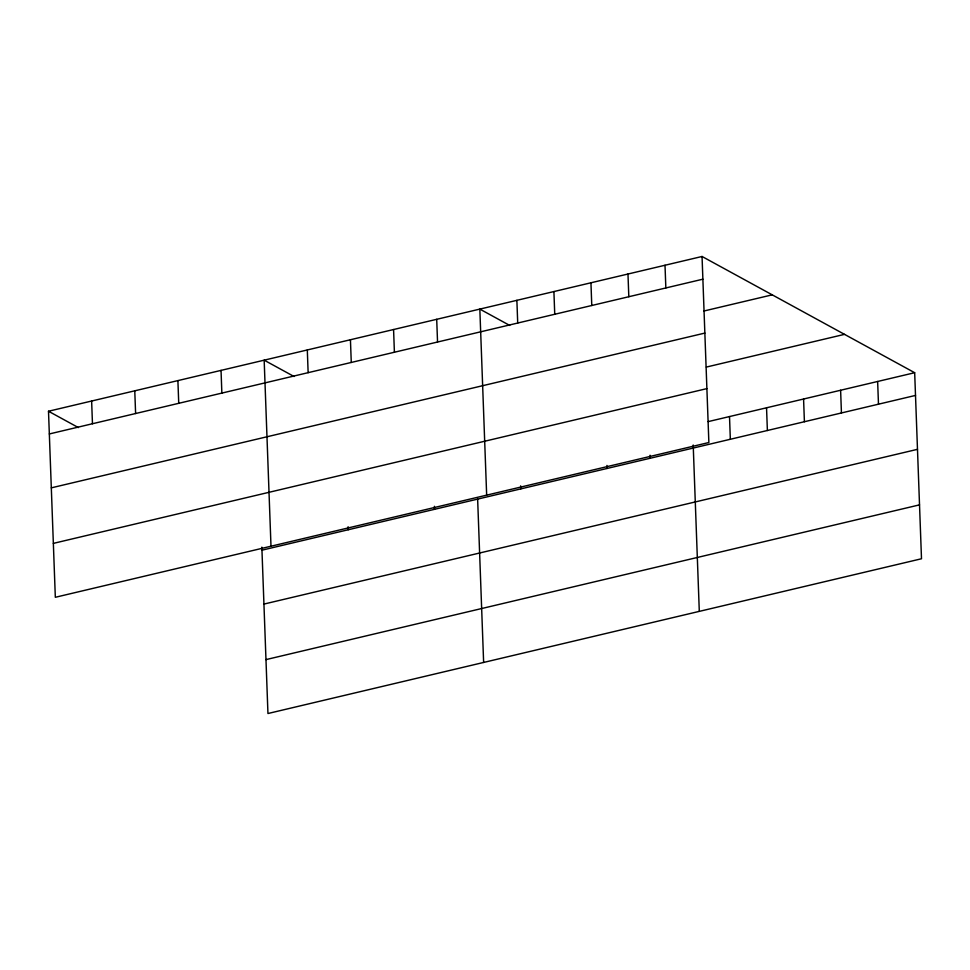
<?xml version="1.0" encoding="UTF-8"?>
<svg xmlns="http://www.w3.org/2000/svg" width="970" height="970" viewBox="0 0 970 970"><rect width="100%" height="100%" fill="white"/><g stroke="black" fill="none" stroke-linecap="round" stroke-linejoin="round"><path stroke-width="1.45" d="M702.05 256.48L708.864 442.526L55.326 597.29L48.5 411.244L702.05 256.48L914.674 372.71L921.5 558.756L267.95 713.52L261.851 547.165M49.337 433.954L702.874 279.19M703.844 311.03L772.217 294.844M51.313 487.849L704.851 333.086M706.342 367.072L844.506 334.359M53.35 543.382L706.887 388.618M708.136 421.623L914.674 372.71M261.961 550.184L915.51 395.421M263.937 604.08L917.487 449.328M265.974 659.612L919.524 504.861M509.723 325.435L479.835 309.103L486.661 495.136M294.055 376.505L264.167 360.173L270.994 546.207M48.5 411.244L78.388 427.588M877.644 381.489L878.48 404.199M840.614 390.255L841.439 412.965M803.572 399.022L804.409 421.732M766.543 407.8L767.379 430.51M729.513 416.566L730.337 439.277M693.198 445.012L699.297 611.379M665.008 265.259L665.844 287.957M650.058 455.233L650.167 458.252M627.978 274.025L628.815 296.735M606.929 465.442L607.038 468.474M590.948 282.791L591.773 305.501M553.906 291.558L554.743 314.268M516.877 300.336L517.713 323.046M520.66 485.873L520.769 488.904M477.64 499.113L483.63 662.449M436.706 319.312L437.543 342.022M434.39 506.304L434.499 509.335M393.577 329.533L394.402 352.243M350.437 339.742L351.273 362.453M348.121 526.734L348.23 529.753M307.308 349.964L308.133 372.674M221.039 370.394L221.863 393.092M177.898 380.604L178.735 403.314M134.769 390.813L135.606 413.523M91.629 401.034L92.465 423.745"/></g></svg>
